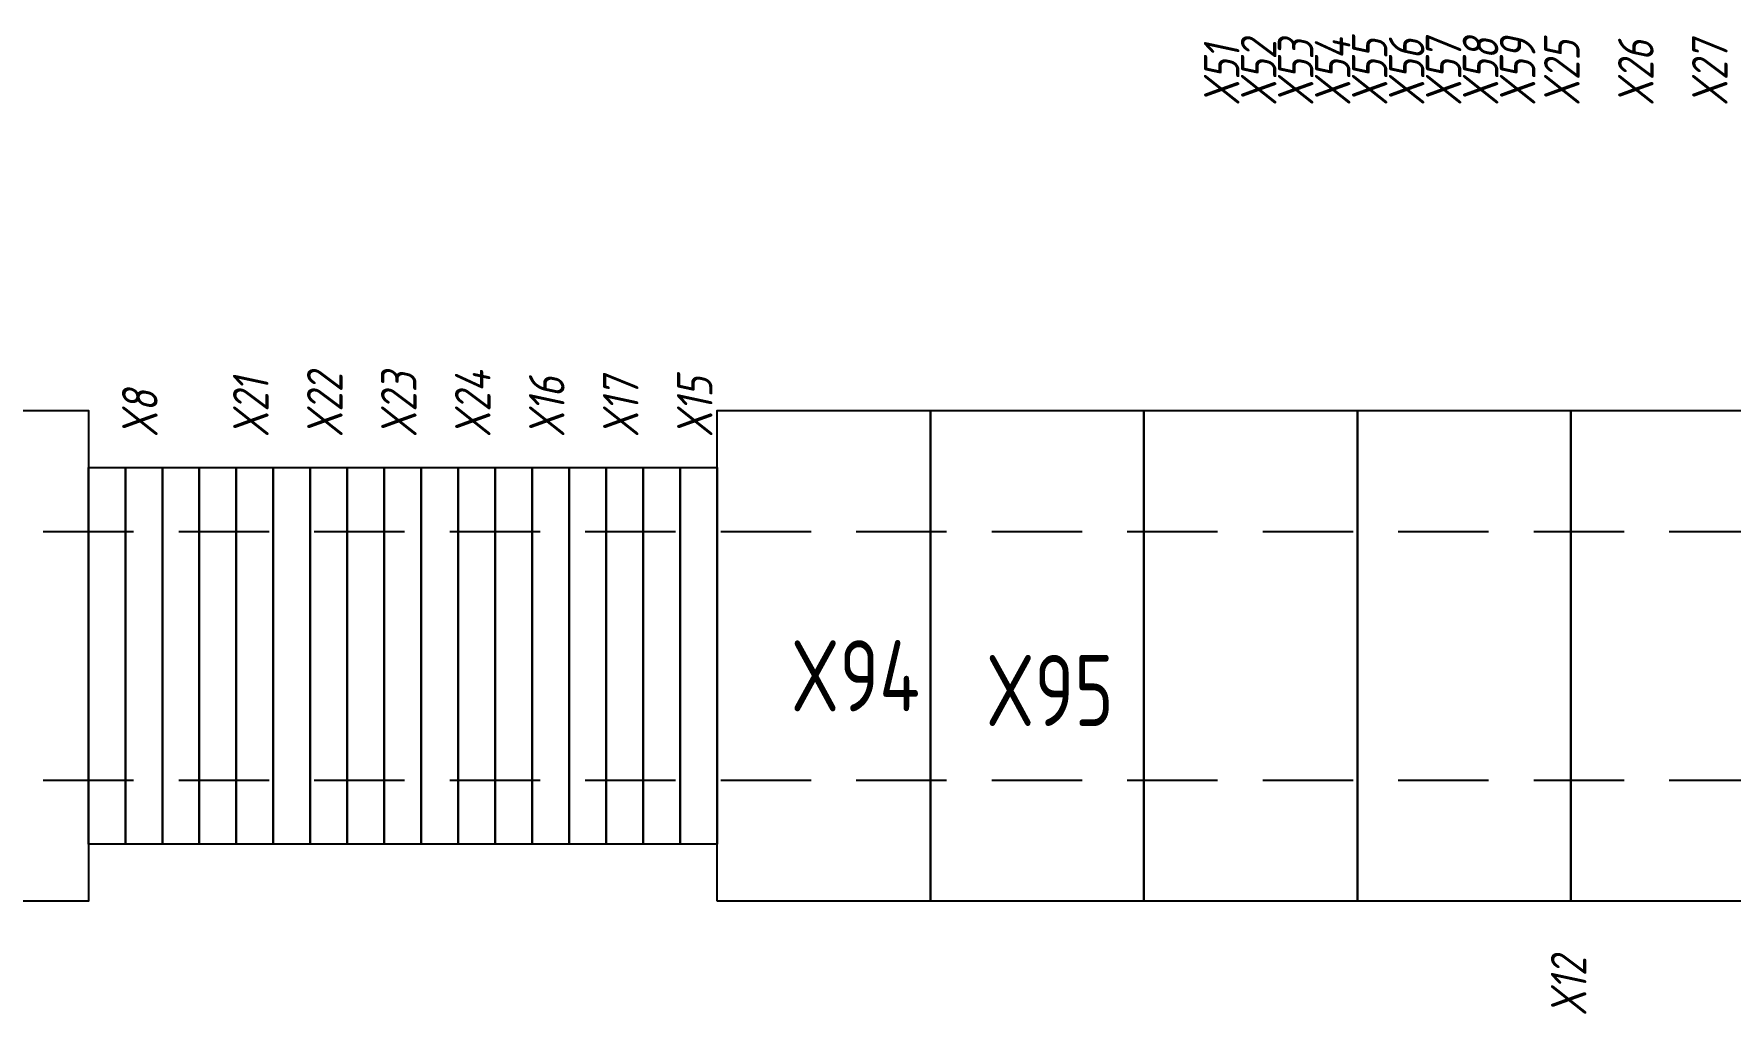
# Model space of a CAD drawing. Header units: millimetres. Extents: x -2573 to 1068, y -1220 to 2800.
# Drawn here: x 352.6 to 591, y 2339.6 to 2477.5 of the extents above; entities that cross this region are included whole.
import ezdxf

# ---------------------------------------------------------------- set-up
doc = ezdxf.new("R2010")
doc.units = ezdxf.units.MM
doc.linetypes.add('DASHED', pattern=[19.05, 12.7, -6.35])
doc.styles.add('textstyle124', font='standard', dxfattribs={"width": 0.8})
doc.styles.add('textstyle125', font='standard', dxfattribs={"width": 0.8})
doc.styles.add('textstyle128', font='', dxfattribs={"width": 0.8})
doc.styles.add('textstyle132', font='', dxfattribs={"width": 0.8})
doc.styles.add('textstyle133', font='', dxfattribs={"width": 0.8})
doc.styles.add('textstyle134', font='', dxfattribs={"width": 0.8})
doc.styles.add('textstyle135', font='', dxfattribs={"width": 0.8})
doc.styles.add('textstyle139', font='', dxfattribs={"width": 0.8})
doc.styles.add('textstyle140', font='', dxfattribs={"width": 0.8})
doc.styles.add('textstyle141', font='', dxfattribs={"width": 0.8})
doc.styles.add('textstyle142', font='', dxfattribs={"width": 0.8})
doc.styles.add('textstyle145', font='', dxfattribs={"width": 0.8})
doc.styles.add('textstyle152', font='', dxfattribs={"width": 0.8})
doc.styles.add('textstyle153', font='', dxfattribs={"width": 0.8})
doc.styles.add('textstyle154', font='', dxfattribs={"width": 0.8})
doc.styles.add('textstyle155', font='', dxfattribs={"width": 0.8})
doc.styles.add('textstyle158', font='', dxfattribs={"width": 0.8})
doc.styles.add('textstyle159', font='', dxfattribs={"width": 0.8})
doc.styles.add('textstyle163', font='', dxfattribs={"width": 0.8})
doc.styles.add('textstyle164', font='', dxfattribs={"width": 0.8})
doc.styles.add('textstyle165', font='', dxfattribs={"width": 0.8})
doc.styles.add('textstyle168', font='', dxfattribs={"width": 0.8})
doc.styles.add('textstyle174', font='', dxfattribs={"width": 0.8})
doc.styles.get('textstyle128').set_extended_font_data('ISOCPEUR', italic=True)
doc.styles.get('textstyle132').set_extended_font_data('ISOCPEUR', italic=True)
doc.styles.get('textstyle133').set_extended_font_data('ISOCPEUR', italic=True)
doc.styles.get('textstyle134').set_extended_font_data('ISOCPEUR', italic=True)
doc.styles.get('textstyle135').set_extended_font_data('ISOCPEUR', italic=True)
doc.styles.get('textstyle139').set_extended_font_data('ISOCPEUR', italic=True)
doc.styles.get('textstyle140').set_extended_font_data('ISOCPEUR', italic=True)
doc.styles.get('textstyle141').set_extended_font_data('ISOCPEUR', italic=True)
doc.styles.get('textstyle142').set_extended_font_data('ISOCPEUR', italic=True)
doc.styles.get('textstyle145').set_extended_font_data('ISOCPEUR', italic=True)
doc.styles.get('textstyle152').set_extended_font_data('ISOCPEUR', italic=True)
doc.styles.get('textstyle153').set_extended_font_data('ISOCPEUR', italic=True)
doc.styles.get('textstyle154').set_extended_font_data('ISOCPEUR', italic=True)
doc.styles.get('textstyle155').set_extended_font_data('ISOCPEUR', italic=True)
doc.styles.get('textstyle158').set_extended_font_data('ISOCPEUR', italic=True)
doc.styles.get('textstyle159').set_extended_font_data('ISOCPEUR', italic=True)
doc.styles.get('textstyle163').set_extended_font_data('ISOCPEUR', italic=True)
doc.styles.get('textstyle164').set_extended_font_data('ISOCPEUR', italic=True)
doc.styles.get('textstyle165').set_extended_font_data('ISOCPEUR', italic=True)
doc.styles.get('textstyle168').set_extended_font_data('ISOCPEUR', italic=True)
doc.styles.get('textstyle174').set_extended_font_data('ISOCPEUR', italic=True)

msp = doc.modelspace()

# ---------------------------------------------------------------- linework, layer by layer
at = {"color": 0, "linetype": 'DASHED'}
for p, q in [((106.25, 2407.5), (856.25, 2407.5)), ((106.25, 2372.5), (856.25, 2372.5))]:
    msp.add_line(p, q, dxfattribs=at)
at = {"flags": 128}
for points in [[(330.25, 2355.5), (330.25, 2424.5), (360.25, 2424.5), (360.25, 2355.5)], [(448.65, 2355.5), (448.65, 2424.5), (478.65, 2424.5), (478.65, 2355.5)], [(478.65, 2355.5), (478.65, 2424.5), (508.65, 2424.5), (508.65, 2355.5)], [(508.65, 2355.5), (508.65, 2424.5), (538.65, 2424.5), (538.65, 2355.5)], [(538.65, 2355.5), (538.65, 2424.5), (568.65, 2424.5), (568.65, 2355.5)], [(568.65, 2355.5), (568.65, 2424.5), (598.65, 2424.5), (598.65, 2355.5)]]:
    msp.add_lwpolyline(points, close=True, dxfattribs=at)
at = {"color": 0}
for points in [[(365.45, 2363.5), (360.25, 2363.5), (360.25, 2416.5), (365.45, 2416.5)], [(370.65, 2363.5), (365.45, 2363.5), (365.45, 2416.5), (370.65, 2416.5)], [(375.85, 2363.5), (370.65, 2363.5), (370.65, 2416.5), (375.85, 2416.5)], [(381.05, 2363.5), (375.85, 2363.5), (375.85, 2416.5), (381.05, 2416.5)], [(386.25, 2363.5), (381.05, 2363.5), (381.05, 2416.5), (386.25, 2416.5)], [(391.45, 2363.5), (386.25, 2363.5), (386.25, 2416.5), (391.45, 2416.5)], [(396.65, 2363.5), (391.45, 2363.5), (391.45, 2416.5), (396.65, 2416.5)], [(401.85, 2363.5), (396.65, 2363.5), (396.65, 2416.5), (401.85, 2416.5)], [(407.05, 2363.5), (401.85, 2363.5), (401.85, 2416.5), (407.05, 2416.5)], [(412.25, 2363.5), (407.05, 2363.5), (407.05, 2416.5), (412.25, 2416.5)], [(417.45, 2363.5), (412.25, 2363.5), (412.25, 2416.5), (417.45, 2416.5)], [(422.65, 2363.5), (417.45, 2363.5), (417.45, 2416.5), (422.65, 2416.5)], [(427.85, 2363.5), (422.65, 2363.5), (422.65, 2416.5), (427.85, 2416.5)], [(433.05, 2363.5), (427.85, 2363.5), (427.85, 2416.5), (433.05, 2416.5)], [(438.25, 2363.5), (433.05, 2363.5), (433.05, 2416.5), (438.25, 2416.5)], [(443.45, 2363.5), (438.25, 2363.5), (438.25, 2416.5), (443.45, 2416.5)], [(448.65, 2363.5), (443.45, 2363.5), (443.45, 2416.5), (448.65, 2416.5)]]:
    msp.add_lwpolyline(points, close=True, dxfattribs=at)

# ---------------------------------------------------------------- texts
at = {"color": 1, "lineweight": 40, "true_color": 0xff0000, "width": 0.8}
for s, style, p in [('X55', 'textstyle163', (542.87, 2467.34)), ('X51', 'textstyle158', (522.07, 2467.34)), ('X52', 'textstyle154', (527.27, 2467.34)), ('X53', 'textstyle152', (532.47, 2467.34)), ('X54', 'textstyle153', (537.67, 2467.34)), ('X56', 'textstyle164', (548.07, 2467.34)), ('X57', 'textstyle168', (553.27, 2467.34)), ('X58', 'textstyle165', (558.47, 2467.34)), ('X59', 'textstyle174', (563.67, 2467.34)), ('X25', 'textstyle145', (569.89, 2467.34)), ('X26', 'textstyle155', (580.29, 2467.34)), ('X27', 'textstyle159', (590.69, 2467.34)), ('X22', 'textstyle140', (395.99, 2420.72)), ('X23', 'textstyle141', (406.39, 2420.72)), ('X24', 'textstyle142', (416.79, 2420.72)), ('X17', 'textstyle135', (437.59, 2420.72)), ('X15', 'textstyle133', (447.99, 2420.72)), ('X8', 'textstyle128', (369.99, 2420.72)), ('X21', 'textstyle139', (385.59, 2420.72)), ('X16', 'textstyle134', (427.19, 2420.72)), ('X12', 'textstyle132', (570.85, 2339.32))]:
    msp.add_text(s, height=5, rotation=90, dxfattribs=dict(at, style=style)).set_placement(p)
for s, style, p in [('X94', 'textstyle124', (458.99, 2382.19)), ('X95', 'textstyle125', (486.41, 2380.13))]:
    msp.add_text(s, height=10, dxfattribs=dict(at, style=style)).set_placement(p)

doc.saveas('drawing.dxf')
